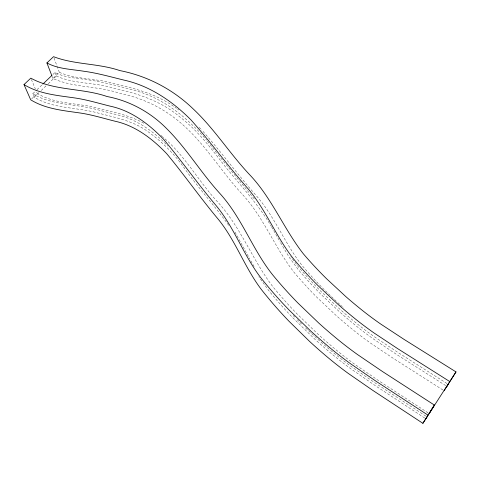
<?xml version="1.0" encoding="UTF-8"?>
<svg xmlns="http://www.w3.org/2000/svg" width="480" height="480" viewBox="0 0 480 480"><rect width="100%" height="100%" fill="white"/><g stroke="black" fill="none" stroke-linecap="round" stroke-linejoin="round"><path stroke-width="0.36" stroke-dasharray="2.4 1.8" d="M228.696 225.288C214.416 205.38 197.796 187.26 183.678 167.214C173.448 152.898 160.68 140.43 146.208 130.434C130.956 119.916 112.308 116.952 94.8 112.182C74.64 107.226 52.464 108.408 34.242 97.194L32.754 93.75L36.468 90.204M36.996 89.694L42.3 84.63M52.902 74.496L55.02 72.468C65.484 78.024 77.76 78.084 89.208 80.016C105.45 82.398 121.314 86.832 137.124 91.152C164.892 99.27 188.094 118.392 206.544 140.118M31.704 98.82L37.29 93.462L36.726 92.13M442.884 389.958L394.014 358.836L370.872 343.332A298.932 233.418 17.5 0 1 349.554 326.994A414.678 304.818 17.3 0 1 336.054 315.42L317.004 297.408A389.58 290.046 17.2 0 1 293.904 272.106C274.62 247.386 263.586 217.104 241.998 193.95C222.96 173.352 208.212 149.058 187.98 129.582C169.494 111.3 145.98 98.586 120.438 93.552C98.538 85.782 74.106 88.014 52.914 78.492L59.34 72.342L57.318 66.894M34.242 97.194L39.096 92.538M41.256 90.474L46.104 85.818M48.264 83.748L56.352 75.996L55.02 72.468M143.868 123.246C127.152 114.066 108.024 110.982 89.748 106.32C72.102 103.038 53.076 103.002 37.29 93.462M59.34 72.342C77.376 80.046 97.98 78.024 116.55 84.312C137.598 89.064 158.916 95.196 176.424 108.336M56.352 75.996C74.682 84.402 95.904 82.122 114.912 88.584C138.45 93.576 161.952 101.538 180.474 117.462C198.84 131.364 212.316 150.144 226.392 168.072C241.968 187.002 258.804 205.158 271.296 226.38M32.754 93.75C46.86 102.438 63.786 103.788 79.8 106.14C92.142 107.85 104.07 111.564 116.136 114.552C136.41 119.04 153.702 131.448 167.994 146.082M446.994 383.508L397.77 352.35L374.748 337.026A295.038 229.836 17.4 0 1 353.664 320.97A411.366 301.578 17.1 0 1 340.254 309.552L321.324 291.774A386.13 286.728 17.1 0 1 298.374 266.814L290.79 256.692M445.722 385.614L396.888 354.642L374.046 339.402A293.028 228.834 17.5 0 1 353.124 323.436A408.576 300.372 17.2 0 1 339.81 312.078L321.024 294.402A383.514 285.57 17.2 0 1 298.236 269.568L289.098 257.142L280.5 242.592M428.022 412.836L379.32 381.126L354.87 364.374A325.86 254.79 17.8 0 1 331.77 346.26A441.966 325.416 17.5 0 1 317.448 333.69L297.246 314.106A416.814 310.806 17.5 0 1 272.808 286.626C251.976 259.368 240.366 226.026 216.552 200.778C197.946 180.264 184.536 155.196 163.116 137.28M425.82 416.094L376.824 384.096L351.942 366.99A333.408 260.244 17.7 0 1 328.32 348.402A450.27 330.876 17.5 0 1 313.74 335.562L304.596 326.94M424.692 417.99L376.086 386.19L351.396 369.186A331.122 259.086 17.8 0 1 327.954 350.706A447.186 329.526 17.6 0 1 313.482 337.938L293.064 318.036A422.052 314.958 17.5 0 1 268.386 290.112L258.828 276.774M177.636 109.158L178.77 110.022M160.866 135.342L162.552 136.794M337.878 302.688L339.996 304.59M340.524 305.064L343.698 307.92M336.318 301.242L325.128 290.538A378.324 281.49 17.1 0 1 302.598 266.124C284.79 243.882 274.806 216.372 255.678 195C237.06 173.838 220.428 151.002 201.732 129.936M199.128 127.398L200.7 128.892M299.85 322.32L302.484 324.888M293.172 315.552L294.714 317.112M297.282 319.716L298.818 321.276M207.468 141.216L216.492 152.76M254.268 198.906L216.918 153.306M235.026 232.17L249.78 258.918M254.1 266.568L250.122 259.548M271.668 226.98L280.14 241.944M31.374 79.476L35.316 88.8M52.134 76.464L52.914 78.492M54.036 58.038L57.066 66.21"/><path stroke-width="0.72" d="M422.88 423.324L434.376 405.066L382.704 371.67L357.402 354.474A335.856 259.776 17.3 0 1 333.516 335.898A455.508 331.248 17.1 0 1 318.714 323.01L297.846 302.946A429.564 316.464 17.1 0 1 272.634 274.818C252.336 249.408 241.848 217.566 219.762 193.344C200.982 172.71 186.546 148.404 166.758 128.712C150.558 112.278 129.786 100.842 107.07 96.528C82.224 87.846 54.186 91.026 30.81 78.144L24 84.576L30.69 99.792C45.27 108.888 62.79 110.49 79.416 112.896C91.512 114.588 103.194 118.278 115.026 121.212C135.48 125.682 152.466 138.822 166.662 153.648C184.194 174.744 199.926 197.298 217.524 218.376C236.37 241.026 245.292 269.958 263.922 292.74A428.262 319.56 17.6 0 0 288.906 321.156L309.582 341.412A453.444 334.104 17.6 0 0 324.246 354.408A337.158 263.784 17.9 0 0 348.09 373.29L373.086 390.582L422.88 423.324L456 371.91L404.04 339.384L380.658 324.006A296.55 228.906 17 0 1 359.382 308.004A415.638 301.506 16.8 0 1 345.786 296.568L326.604 278.778A389.778 286.482 16.7 0 1 303.348 253.818C283.686 228.666 271.896 198.084 249.654 174.72C229.794 153.648 214.314 128.718 193.152 108.888C172.962 89.394 147.444 75.966 119.88 70.596C98.346 63.216 74.67 64.8 53.532 56.676L46.914 62.928L51.87 75.786M425.856 418.776L426.996 416.886M429.198 413.628L434.376 405.066M444.108 390.762L456 371.91M446.952 386.418L448.236 384.318M42.828 84.12L51.84 75.51M46.914 62.928C58.14 69.048 71.358 69.21 83.712 71.226C97.374 73.026 110.64 76.878 124.008 80.112C150.03 85.848 172.536 101.346 191.07 120.006C210.198 141.54 227.136 164.94 246.168 186.594C265.818 208.656 275.844 237.15 294.39 259.944A401.406 295.224 16.8 0 0 318.228 285.822L337.902 304.266A427.284 310.176 16.9 0 0 351.858 316.116A308.052 237.918 17.1 0 0 373.902 332.862L397.848 348.762L449.718 381.534M24 84.576C38.976 93.822 56.928 95.4 73.968 97.83C86.376 99.534 98.376 103.266 110.514 106.242C131.448 110.742 148.902 124.068 163.494 139.176C181.482 160.662 197.646 183.648 215.712 205.104C235.098 228.228 244.296 257.838 263.466 281.088A441.408 325.422 17.2 0 0 289.242 310.176L310.602 330.936A467.388 340.14 17.3 0 0 325.758 344.268A347.532 268.98 17.4 0 0 350.412 363.636L376.278 381.396L427.86 415.05"/></g></svg>
